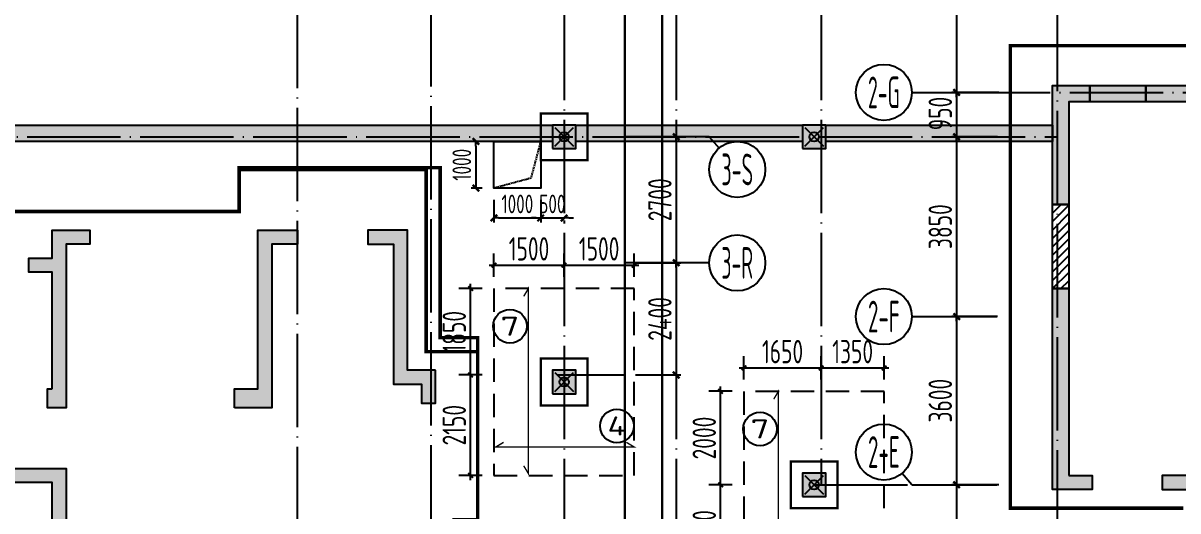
# Model space of a CAD drawing. Extents: x -57409 to 252654, y -8259 to 229119.
# Drawn here: x 74203 to 98913, y 203053 to 213496 of the extents above; entities that cross this region are included whole.
import ezdxf
from ezdxf.enums import TextEntityAlignment as Align

# ---------------------------------------------------------------- set-up
doc = ezdxf.new("R2010")
doc.units = 0
doc.header["$LTSCALE"] = 100
doc.header["$PDMODE"] = 35
doc.header["$PDSIZE"] = 200
for name, pattern in [('DASH', [0.35, 0.25, -0.1]), ('DASHED', [0.75, 0.5, -0.25]), ('DOTE', [2.42, 2, -0.2, 0.02, -0.2])]:
    doc.linetypes.add(name, pattern=pattern)
doc.layers.get('0').update_dxf_attribs({"linetype": 'CONTINUOUS'})
doc.layers.get('Defpoints').update_dxf_attribs({"linetype": 'CONTINUOUS'})
for name, color, linetype in [('B-TEXT', 3, 'CONTINUOUS'), ('codim', 7, 'CONTINUOUS'), ('COLU', 7, 'CONTINUOUS'), ('CT', 2, 'CONTINUOUS'), ('dim-wall', 7, 'CONTINUOUS'), ('dote', 253, 'DOTE'), ('h填实-主楼', 254, 'CONTINUOUS'), ('h填实-柱墙', 254, 'CONTINUOUS'), ('h斜线-墙', 7, 'CONTINUOUS'), ('JSK', 4, 'CONTINUOUS'), ('WALL', 3, 'CONTINUOUS'), ('wall-主楼', 2, 'CONTINUOUS'), ('wall-开洞', 5, 'CONTINUOUS'), ('Z-AXIS', 3, 'CONTINUOUS'), ('Z-TEXT', 2, 'CONTINUOUS'), ('z柱下板带1', 60, 'CONTINUOUS'), ('板底钢筋', 24, 'CONTINUOUS')]:
    doc.layers.add(name, color=color, linetype=linetype)
doc.layers.add('重心计算', color=7, linetype='CONTINUOUS', plot=False)
doc.styles.add('_TCH_AXIS', font='tssdeng.shx', dxfattribs={"width": 0.7, "bigfont": 'tssdchn.shx'})
doc.styles.add('COMPLEX', font='tssdeng.shx', dxfattribs={"width": 0.7, "bigfont": 'tssdchn.shx'})
doc.styles.add('Jgcad-DIM', font='tssdeng.shx', dxfattribs={"width": 0.7, "bigfont": 'tssdchn.shx'})
doc.styles.add('TSSD_Dimension', font='tssdeng.shx', dxfattribs={"width": 0.7})
doc.dimstyles.new('TSSD_100_100$0', dxfattribs={"dimtxt": 300, "dimasz": 100, "dimexe": 100, "dimexo": 250, "dimgap": 100, "dimtad": 1, "dimdec": 0, "dimzin": 0, "dimdsep": 46, "dimtxsty": 'TSSD_Dimension', "dimblk": '_tsdbk', "dimblk1": '_tsdbk', "dimblk2": '_tsdbk', "dimsah": 1, "dimcen": 0, "dimdle": 100, "dimclrt": 7, "dimadec": 0, "dimazin": 0, "dimtfac": 1, "dimtdec": 0, "dimtix": 1, "dimtmove": 2, "dimatfit": 3, "dimldrblk": '_tsdbk', "dimfxl": 1, "dimtolj": 1, "dimtzin": 0, "dimarcsym": 0})

# ---------------------------------------------------------------- blocks, each defined once
blk = doc.blocks.new('_AXISO')
blk.add_circle((0, 0), 0.5)
at = {"layer": 'B-TEXT', "style": 'COMPLEX', "width": 1.450893}
blk.add_attdef('A', text='', height=0.56, dxfattribs=at).set_placement((0.249375, -0.28), (0.749375, -0.28), align=Align.FIT)
blk = doc.blocks.new('_tsdbk')
blk.add_line((-1, 0), (0, 0))
at = {"const_width": 0.5}
blk.add_lwpolyline([(-0.7, -0.7), (0.7, 0.7)], dxfattribs=at)
blk = doc.blocks.new('*D297')
at = {"layer": 'Defpoints', "color": 0}
for p in [(87057, 211063), (87057, 208363), (88178, 208363)]:
    blk.add_point(p, dxfattribs=at)
at = {"layer": 'Z-AXIS', "color": 0, "lineweight": -2}
for p, q in [((87307, 211063), (88278, 211063)), ((88178, 210963), (88178, 208463)), ((87307, 208363), (88278, 208363))]:
    blk.add_line(p, q, dxfattribs=at)
at = {"layer": 'Z-AXIS', "color": 0, "lineweight": -2, "xscale": 100, "yscale": 100, "zscale": 100}
for p, rotation in [((88178, 211063), 90), ((88178, 208363), 270)]:
    blk.add_blockref('_tsdbk', p, dxfattribs=dict(at, rotation=rotation))
at = {"layer": 'Z-AXIS', "color": 7, "insert": (87828, 209713), "char_height": 500, "attachment_point": 5, "rotation": 90, "style": 'TSSD_Dimension'}
blk.add_mtext('\\A1;2700', dxfattribs=at)
blk = doc.blocks.new('*D298')
at = {"layer": 'Defpoints', "color": 0}
for p in [(87057, 208363), (87057, 205963), (88178, 205963)]:
    blk.add_point(p, dxfattribs=at)
at = {"layer": 'Z-AXIS', "color": 0, "lineweight": -2}
for p, q in [((87307, 208363), (88278, 208363)), ((88178, 208263), (88178, 206063)), ((87307, 205963), (88278, 205963))]:
    blk.add_line(p, q, dxfattribs=at)
at = {"layer": 'Z-AXIS', "color": 0, "lineweight": -2, "xscale": 100, "yscale": 100, "zscale": 100}
for p, rotation in [((88178, 208363), 90), ((88178, 205963), 270)]:
    blk.add_blockref('_tsdbk', p, dxfattribs=dict(at, rotation=rotation))
at = {"layer": 'Z-AXIS', "color": 7, "insert": (87828, 207163), "char_height": 500, "attachment_point": 5, "rotation": 90, "style": 'TSSD_Dimension'}
blk.add_mtext('\\A1;2400', dxfattribs=at)
blk = doc.blocks.new('*D302')
at = {"layer": 'Defpoints', "color": 0}
for p in [(95299, 211063), (94178, 207213), (95299, 207213)]:
    blk.add_point(p, dxfattribs=at)
at = {"layer": 'Z-AXIS', "color": 0, "lineweight": -2}
for p, q in [((95049, 211063), (94078, 211063)), ((94178, 210963), (94178, 207313)), ((95049, 207213), (94078, 207213))]:
    blk.add_line(p, q, dxfattribs=at)
at = {"layer": 'Z-AXIS', "color": 0, "lineweight": -2, "xscale": 100, "yscale": 100, "zscale": 100}
for p, rotation in [((94178, 211063), 90), ((94178, 207213), 270)]:
    blk.add_blockref('_tsdbk', p, dxfattribs=dict(at, rotation=rotation))
at = {"layer": 'Z-AXIS', "color": 7, "insert": (93828, 209138), "char_height": 500, "attachment_point": 5, "rotation": 90, "style": 'TSSD_Dimension'}
blk.add_mtext('\\A1;3850', dxfattribs=at)
blk = doc.blocks.new('*D303')
at = {"layer": 'Defpoints', "color": 0}
for p in [(95299, 207213), (94178, 203613), (95328, 203613)]:
    blk.add_point(p, dxfattribs=at)
at = {"layer": 'Z-AXIS', "color": 0, "lineweight": -2}
for p, q in [((95049, 207213), (94078, 207213)), ((94178, 207113), (94178, 203713)), ((95078, 203613), (94078, 203613))]:
    blk.add_line(p, q, dxfattribs=at)
at = {"layer": 'Z-AXIS', "color": 0, "lineweight": -2, "xscale": 100, "yscale": 100, "zscale": 100}
for p, rotation in [((94178, 207213), 90), ((94178, 203613), 270)]:
    blk.add_blockref('_tsdbk', p, dxfattribs=dict(at, rotation=rotation))
at = {"layer": 'Z-AXIS', "color": 7, "insert": (93828, 205413), "char_height": 500, "attachment_point": 5, "rotation": 90, "style": 'TSSD_Dimension'}
blk.add_mtext('\\A1;3600', dxfattribs=at)
blk = doc.blocks.new('*D304')
at = {"layer": 'Defpoints', "color": 0}
for p in [(95328, 212013), (94178, 211063), (95299, 211063)]:
    blk.add_point(p, dxfattribs=at)
at = {"layer": 'Z-AXIS', "color": 0, "lineweight": -2}
for p, q in [((95078, 212013), (94078, 212013)), ((94178, 211913), (94178, 211163)), ((95049, 211063), (94078, 211063))]:
    blk.add_line(p, q, dxfattribs=at)
at = {"layer": 'Z-AXIS', "color": 0, "lineweight": -2, "xscale": 100, "yscale": 100, "zscale": 100}
for p, rotation in [((94178, 212013), 90), ((94178, 211063), 270)]:
    blk.add_blockref('_tsdbk', p, dxfattribs=dict(at, rotation=rotation))
at = {"layer": 'Z-AXIS', "color": 7, "insert": (93828, 211560), "char_height": 500, "attachment_point": 5, "rotation": 90, "style": 'TSSD_Dimension'}
blk.add_mtext('\\A1;950', dxfattribs=at)
blk = doc.blocks.new('_ArchTick')
at = {"color": 0, "linetype": 'ByBlock', "const_width": 0.4}
blk.add_lwpolyline([(-0.5, -0.5), (0.5, 0.5)], dxfattribs=at)
blk = doc.blocks.new('*D2512')
at = {"layer": 'codim', "color": 7, "lineweight": -2}
for p, q in [((89378, 203613), (88878, 203613)), ((89378, 201613), (88878, 201613))]:
    blk.add_line(p, q, dxfattribs=at)
at = {"layer": 'codim', "color": 0, "lineweight": -2}
blk.add_line((89128, 201513), (89128, 203713), dxfattribs=at)
at = {"layer": 'Defpoints', "color": 0}
for p in [(89128, 203613), (89628, 203613), (89628, 201613)]:
    blk.add_point(p, dxfattribs=at)
at = {"layer": 'codim', "color": 0, "lineweight": -2, "xscale": 100, "yscale": 100, "zscale": 100}
for p, rotation in [((89128, 203613), 90), ((89128, 201613), 270)]:
    blk.add_blockref('_ArchTick', p, dxfattribs=dict(at, rotation=rotation))
at = {"layer": 'codim', "color": 1, "insert": (88778, 202613), "char_height": 500, "attachment_point": 5, "rotation": 90, "style": 'Jgcad-DIM'}
blk.add_mtext('\\A1;2000', dxfattribs=at)
blk = doc.blocks.new('*D2513')
at = {"layer": 'codim', "color": 7, "lineweight": -2}
for p, q in [((89378, 205613), (88878, 205613)), ((89378, 203613), (88878, 203613))]:
    blk.add_line(p, q, dxfattribs=at)
at = {"layer": 'codim', "color": 0, "lineweight": -2}
blk.add_line((89128, 203513), (89128, 205713), dxfattribs=at)
at = {"layer": 'Defpoints', "color": 0}
for p in [(89128, 205613), (89628, 205613), (89628, 203613)]:
    blk.add_point(p, dxfattribs=at)
at = {"layer": 'codim', "color": 0, "lineweight": -2, "xscale": 100, "yscale": 100, "zscale": 100}
for p, rotation in [((89128, 205613), 90), ((89128, 203613), 270)]:
    blk.add_blockref('_ArchTick', p, dxfattribs=dict(at, rotation=rotation))
at = {"layer": 'codim', "color": 1, "insert": (88778, 204613), "char_height": 500, "attachment_point": 5, "rotation": 90, "style": 'Jgcad-DIM'}
blk.add_mtext('\\A1;2000', dxfattribs=at)
blk = doc.blocks.new('*D2514')
at = {"layer": 'codim', "color": 7, "lineweight": -2}
for p, q in [((89628, 205863), (89628, 206363)), ((91278, 205863), (91278, 206363))]:
    blk.add_line(p, q, dxfattribs=at)
at = {"layer": 'codim', "color": 0, "lineweight": -2}
blk.add_line((89528, 206113), (91378, 206113), dxfattribs=at)
at = {"layer": 'Defpoints', "color": 0}
for p in [(91278, 206113), (89628, 205613), (91278, 205613)]:
    blk.add_point(p, dxfattribs=at)
at = {"layer": 'codim', "color": 0, "lineweight": -2, "xscale": 100, "yscale": 100, "zscale": 100, "rotation": 180}
blk.add_blockref('_ArchTick', (89628, 206113), dxfattribs=at)
at = {"layer": 'codim', "color": 0, "lineweight": -2, "xscale": 100, "yscale": 100, "zscale": 100}
blk.add_blockref('_ArchTick', (91278, 206113), dxfattribs=at)
at = {"layer": 'codim', "color": 1, "insert": (90453, 206463), "char_height": 500, "attachment_point": 5, "style": 'Jgcad-DIM'}
blk.add_mtext('\\A1;1650', dxfattribs=at)
blk = doc.blocks.new('*D2515')
at = {"layer": 'codim', "color": 7, "lineweight": -2}
for p, q in [((91278, 205863), (91278, 206363)), ((92628, 205863), (92628, 206363))]:
    blk.add_line(p, q, dxfattribs=at)
at = {"layer": 'codim', "color": 0, "lineweight": -2}
blk.add_line((91178, 206113), (92728, 206113), dxfattribs=at)
at = {"layer": 'Defpoints', "color": 0}
for p in [(92628, 206113), (91278, 205613), (92628, 205613)]:
    blk.add_point(p, dxfattribs=at)
at = {"layer": 'codim', "color": 0, "lineweight": -2, "xscale": 100, "yscale": 100, "zscale": 100, "rotation": 180}
blk.add_blockref('_ArchTick', (91278, 206113), dxfattribs=at)
at = {"layer": 'codim', "color": 0, "lineweight": -2, "xscale": 100, "yscale": 100, "zscale": 100}
blk.add_blockref('_ArchTick', (92628, 206113), dxfattribs=at)
at = {"layer": 'codim', "color": 1, "insert": (91953, 206463), "char_height": 500, "attachment_point": 5, "style": 'Jgcad-DIM'}
blk.add_mtext('\\A1;1350', dxfattribs=at)
blk = doc.blocks.new('*D2516')
at = {"layer": 'codim', "color": 7, "lineweight": -2}
for p, q in [((84028, 205963), (83528, 205963)), ((84028, 203813), (83528, 203813))]:
    blk.add_line(p, q, dxfattribs=at)
at = {"layer": 'codim', "color": 0, "lineweight": -2}
blk.add_line((83778, 203713), (83778, 206063), dxfattribs=at)
at = {"layer": 'Defpoints', "color": 0}
for p in [(83778, 205963), (84278, 205963), (84278, 203813)]:
    blk.add_point(p, dxfattribs=at)
at = {"layer": 'codim', "color": 0, "lineweight": -2, "xscale": 100, "yscale": 100, "zscale": 100}
for p, rotation in [((83778, 205963), 90), ((83778, 203813), 270)]:
    blk.add_blockref('_ArchTick', p, dxfattribs=dict(at, rotation=rotation))
at = {"layer": 'codim', "color": 1, "insert": (83428, 204888), "char_height": 500, "attachment_point": 5, "rotation": 90, "style": 'Jgcad-DIM'}
blk.add_mtext('\\A1;2150', dxfattribs=at)
blk = doc.blocks.new('*D2517')
at = {"layer": 'codim', "color": 7, "lineweight": -2}
for p, q in [((84028, 207813), (83528, 207813)), ((84028, 205963), (83528, 205963))]:
    blk.add_line(p, q, dxfattribs=at)
at = {"layer": 'codim', "color": 0, "lineweight": -2}
blk.add_line((83778, 205863), (83778, 207913), dxfattribs=at)
at = {"layer": 'Defpoints', "color": 0}
for p in [(83778, 207813), (84278, 207813), (84278, 205963)]:
    blk.add_point(p, dxfattribs=at)
at = {"layer": 'codim', "color": 0, "lineweight": -2, "xscale": 100, "yscale": 100, "zscale": 100}
for p, rotation in [((83778, 207813), 90), ((83778, 205963), 270)]:
    blk.add_blockref('_ArchTick', p, dxfattribs=dict(at, rotation=rotation))
at = {"layer": 'codim', "color": 1, "insert": (83428, 206888), "char_height": 500, "attachment_point": 5, "rotation": 90, "style": 'Jgcad-DIM'}
blk.add_mtext('\\A1;1850', dxfattribs=at)
blk = doc.blocks.new('*D2518')
at = {"layer": 'codim', "color": 7, "lineweight": -2}
for p, q in [((84278, 208063), (84278, 208563)), ((85778, 208063), (85778, 208563))]:
    blk.add_line(p, q, dxfattribs=at)
at = {"layer": 'codim', "color": 0, "lineweight": -2}
blk.add_line((84178, 208313), (85878, 208313), dxfattribs=at)
at = {"layer": 'Defpoints', "color": 0}
for p in [(85778, 208313), (84278, 207813), (85778, 207813)]:
    blk.add_point(p, dxfattribs=at)
at = {"layer": 'codim', "color": 0, "lineweight": -2, "xscale": 100, "yscale": 100, "zscale": 100, "rotation": 180}
blk.add_blockref('_ArchTick', (84278, 208313), dxfattribs=at)
at = {"layer": 'codim', "color": 0, "lineweight": -2, "xscale": 100, "yscale": 100, "zscale": 100}
blk.add_blockref('_ArchTick', (85778, 208313), dxfattribs=at)
at = {"layer": 'codim', "color": 1, "insert": (85028, 208663), "char_height": 500, "attachment_point": 5, "style": 'Jgcad-DIM'}
blk.add_mtext('\\A1;1500', dxfattribs=at)
blk = doc.blocks.new('*D2519')
at = {"layer": 'codim', "color": 7, "lineweight": -2}
for p, q in [((85778, 208063), (85778, 208563)), ((87278, 208063), (87278, 208563))]:
    blk.add_line(p, q, dxfattribs=at)
at = {"layer": 'codim', "color": 0, "lineweight": -2}
blk.add_line((85678, 208313), (87378, 208313), dxfattribs=at)
at = {"layer": 'Defpoints', "color": 0}
for p in [(87278, 208313), (85778, 207813), (87278, 207813)]:
    blk.add_point(p, dxfattribs=at)
at = {"layer": 'codim', "color": 0, "lineweight": -2, "xscale": 100, "yscale": 100, "zscale": 100, "rotation": 180}
blk.add_blockref('_ArchTick', (85778, 208313), dxfattribs=at)
at = {"layer": 'codim', "color": 0, "lineweight": -2, "xscale": 100, "yscale": 100, "zscale": 100}
blk.add_blockref('_ArchTick', (87278, 208313), dxfattribs=at)
at = {"layer": 'codim', "color": 1, "insert": (86528, 208663), "char_height": 500, "attachment_point": 5, "style": 'Jgcad-DIM'}
blk.add_mtext('\\A1;1500', dxfattribs=at)
blk = doc.blocks.new('*D2721')
at = {"layer": 'Defpoints', "color": 0}
for p in [(84278, 210963), (83890, 209963), (84278, 209963)]:
    blk.add_point(p, dxfattribs=at)
at = {"layer": 'dim-wall', "color": 0, "lineweight": -2}
for p, q in [((84028, 210963), (83790, 210963)), ((83890, 210863), (83890, 210063)), ((84028, 209963), (83790, 209963))]:
    blk.add_line(p, q, dxfattribs=at)
at = {"layer": 'dim-wall', "color": 0, "lineweight": -2, "xscale": 100, "yscale": 100, "zscale": 100}
for p, rotation in [((83890, 210963), 90), ((83890, 209963), 270)]:
    blk.add_blockref('_tsdbk', p, dxfattribs=dict(at, rotation=rotation))
at = {"layer": 'dim-wall', "color": 7, "insert": (83590, 210463), "char_height": 400, "attachment_point": 5, "rotation": 90, "style": 'TSSD_Dimension'}
blk.add_mtext('\\A1;1000', dxfattribs=at)
blk = doc.blocks.new('*D2722')
at = {"layer": 'Defpoints', "color": 0}
for p in [(84278, 209963), (85278, 209963), (85278, 209324)]:
    blk.add_point(p, dxfattribs=at)
at = {"layer": 'dim-wall', "color": 0, "lineweight": -2}
for p, q in [((84278, 209713), (84278, 209224)), ((85278, 209713), (85278, 209224)), ((84378, 209324), (85178, 209324))]:
    blk.add_line(p, q, dxfattribs=at)
at = {"layer": 'dim-wall', "color": 0, "lineweight": -2, "xscale": 100, "yscale": 100, "zscale": 100, "rotation": 180}
blk.add_blockref('_tsdbk', (84278, 209324), dxfattribs=at)
at = {"layer": 'dim-wall', "color": 0, "lineweight": -2, "xscale": 100, "yscale": 100, "zscale": 100}
blk.add_blockref('_tsdbk', (85278, 209324), dxfattribs=at)
at = {"layer": 'dim-wall', "color": 7, "insert": (84778, 209624), "char_height": 400, "attachment_point": 5, "style": 'TSSD_Dimension'}
blk.add_mtext('\\A1;1000', dxfattribs=at)
blk = doc.blocks.new('*D2723')
at = {"layer": 'Defpoints', "color": 0}
for p in [(85278, 209963), (85778, 209517), (85778, 209324)]:
    blk.add_point(p, dxfattribs=at)
at = {"layer": 'dim-wall', "color": 0, "lineweight": -2}
for p, q in [((85278, 209713), (85278, 209224)), ((85178, 209324), (85078, 209324)), ((85278, 209324), (85778, 209324)), ((85878, 209324), (85978, 209324)), ((85778, 209267), (85778, 209224))]:
    blk.add_line(p, q, dxfattribs=at)
at = {"layer": 'dim-wall', "color": 0, "lineweight": -2, "xscale": 100, "yscale": 100, "zscale": 100}
blk.add_blockref('_tsdbk', (85278, 209324), dxfattribs=at)
at = {"layer": 'dim-wall', "color": 0, "lineweight": -2, "xscale": 100, "yscale": 100, "zscale": 100, "rotation": 180}
blk.add_blockref('_tsdbk', (85778, 209324), dxfattribs=at)
at = {"layer": 'dim-wall', "color": 7, "insert": (85528, 209624), "char_height": 400, "attachment_point": 5, "style": 'TSSD_Dimension'}
blk.add_mtext('\\A1;500', dxfattribs=at)
blk = doc.blocks.new('后浇带现场')
at = {"color": 6, "lineweight": 30}
for points in [[(714656, 762040), (714656, 738930), (710056, 738930), (710056, 730049), (775507, 730049), (775507, 772730)], [(715456, 762040), (715456, 738130), (710856, 738130), (710856, 730849), (774707, 730849), (774707, 772730)]]:
    blk.add_lwpolyline(points, dxfattribs=at)

msp = doc.modelspace()

# ---------------------------------------------------------------- hatches: boundary and pattern name
at = {"layer": 'h填实-主楼'}
for points in [[(96227.6, 209612.7), (96227.6, 212162.7), (97027.6, 212162.7), (97027.6, 211812.7), (96577.6, 211812.7), (96577.6, 209612.7)], [(98227.6, 212162.7), (99827.6, 212162.7), (99827.6, 211812.7), (98227.6, 211812.7)], [(74827.6, 205662.7), (74827.6, 208162.7), (74327.6, 208162.7), (74327.6, 208462.7), (74827.6, 208462.7), (74827.6, 209062.7), (75627.6, 209062.7), (75627.6, 208762.7), (75127.6, 208762.7), (75127.6, 205262.7), (74727.6, 205262.7), (74727.6, 205662.7)], [(78727.6, 205262.7), (78727.6, 205662.7), (79227.6, 205662.7), (79227.6, 209062.7), (80077.6, 209062.7), (80077.6, 208762.7), (79527.6, 208762.7), (79527.6, 205262.7)], [(83027.6, 206062.7), (82427.6, 206062.7), (82427.6, 209062.7), (81577.6, 209062.7), (81577.6, 208762.7), (82127.6, 208762.7), (82127.6, 205762.7), (82727.6, 205762.7), (82727.6, 205362.7), (83027.6, 205362.7)], [(96577.6, 203812.7), (97077.6, 203812.7), (97077.6, 203512.7), (96227.6, 203512.7), (96227.6, 207812.7), (96577.6, 207812.7)], [(99427.6, 203512.7), (99427.6, 207012.7), (102027.6, 207012.7), (102027.6, 207312.7), (99127.6, 207312.7), (99127.6, 203812.7), (98577.6, 203812.7), (98577.6, 203512.7)], [(73427.6, 203962.7), (75127.6, 203962.7), (75127.6, 200462.7), (76227.6, 200462.7), (76227.6, 200162.7), (74827.6, 200162.7), (74827.6, 203662.7), (73427.6, 203662.7)]]:
    msp.add_hatch(color=256, dxfattribs=at).paths.add_polyline_path(points)
at = {"layer": 'h填实-柱墙'}
for points in [[(97027.6, 212162.7), (98227.6, 212162.7), (98227.6, 211812.7), (97027.6, 211812.7)], [(69327.6, 211312.7), (85527.6, 211312.7), (85527.6, 210962.7), (69327.6, 210962.7)], [(85527.6, 210812.7), (86027.6, 210812.7), (86027.6, 211312.7), (85527.6, 211312.7)], [(86027.6, 211312.7), (90877.6, 211312.7), (90877.6, 210962.7), (86027.6, 210962.7)], [(90877.6, 210812.7), (91377.6, 210812.7), (91377.6, 211312.7), (90877.6, 211312.7)], [(91377.6, 211312.7), (96227.6, 211312.7), (96227.6, 210962.7), (91377.6, 210962.7)], [(85527.6, 205562.7), (86027.6, 205562.7), (86027.6, 206062.7), (85527.6, 206062.7)], [(90877.6, 203362.7), (91377.6, 203362.7), (91377.6, 203862.7), (90877.6, 203862.7)]]:
    msp.add_hatch(color=256, dxfattribs=at).paths.add_polyline_path(points)
at = {"layer": 'h斜线-墙'}
h = msp.add_hatch(dxfattribs=at)
h.set_pattern_fill('ANSI31', color=256, scale=40, style=0)
h.set_pattern_definition([(45, (9856.54, 8286.87), (-89.80256, 89.80256), [])])
h.paths.add_polyline_path([(96227.6, 209612.7), (96577.6, 209612.7), (96577.6, 207812.7), (96227.6, 207812.7)])

# ---------------------------------------------------------------- linework, layer by layer
at = {"layer": 'COLU'}
for points in [[(85527.6, 210812.7), (86027.6, 210812.7), (86027.6, 211312.7), (85527.6, 211312.7)], [(90877.6, 210812.7), (91377.6, 210812.7), (91377.6, 211312.7), (90877.6, 211312.7)], [(85527.6, 205562.7), (86027.6, 205562.7), (86027.6, 206062.7), (85527.6, 206062.7)], [(90877.6, 203362.7), (91377.6, 203362.7), (91377.6, 203862.7), (90877.6, 203862.7)]]:
    msp.add_lwpolyline(points, close=True, dxfattribs=at)
at = {"layer": 'CT', "const_width": 75}
for points in [[(99027.6, 203111.4), (95327.6, 203111.4), (95327.6, 213011.4), (110527.6, 213011.4)], [(69327.8, 193313.6), (74727.5, 193314.4), (74727.5, 199263.2), (77627.7, 199263.2), (77627.7, 197663.2), (83427.7, 197663.2), (83427.7, 201563.1), (83927.7, 201563.2), (83927.7, 206763.2), (83127.7, 206763.2), (83127.7, 210402.5), (78827.7, 210402.5), (78827.7, 209463.2), (73727.7, 209463.2)]]:
    msp.add_lwpolyline(points, dxfattribs=at)
at = {"layer": 'CT', "color": 1, "const_width": 75}
for points in [[(110527.6, 213011.4), (95327.6, 213011.4), (95327.6, 203111.4), (99027.6, 203111.4)], [(69627.8, 193313.6), (74727.5, 193314.4), (74727.5, 199313.2), (77627.7, 199313.2), (77627.7, 197763.2), (83427.7, 197763.2), (83427.7, 202863.1), (83927.7, 202863.2), (83927.7, 206463.2), (82827.7, 206463.2), (82827.7, 210363.2), (78827.7, 210363.2), (78827.7, 209463.2), (73727.7, 209463.2)]]:
    msp.add_lwpolyline(points, dxfattribs=at)
at = {"layer": 'CT', "const_width": 50}
for points in [[(85277.6, 210562.7), (86277.6, 210562.7), (86277.6, 211562.7), (85277.6, 211562.7)], [(85277.6, 205312.7), (86277.6, 205312.7), (86277.6, 206312.7), (85277.6, 206312.7)], [(90627.6, 203112.7), (91627.6, 203112.7), (91627.6, 204112.7), (90627.6, 204112.7)]]:
    msp.add_lwpolyline(points, close=True, dxfattribs=at)
at = {"layer": 'dote', "ltscale": 10}
for p, q in [((80077.6, 158862.7), (80077.6, 218687.9)), ((85777.6, 218687.9), (85777.6, 192612.7)), ((88177.6, 218687.9), (88177.7, 75280)), ((91277.6, 218687.9), (91277.6, 203612.7)), ((94177.6, 218687.9), (94177.7, 75280)), ((82927.6, 214139.7), (82927.6, 191803)), ((96327.6, 214035.5), (96327.6, 196954.1)), ((94177.6, 212012.7), (150121.4, 212012.7)), ((42826.6, 211062.7), (96327.6, 211062.7)), ((85627.6, 205962.7), (87056.6, 205962.7)), ((91127.6, 203612.7), (95036, 203612.7))]:
    msp.add_line(p, q, dxfattribs=at)
at = {"layer": 'JSK'}
msp.add_lwpolyline([(84277.6, 210962.7), (85277.6, 210962.7), (85277.6, 209962.7), (84277.6, 209962.7)], close=True, dxfattribs=at)
at = {"layer": 'JSK', "linetype": 'DASH'}
msp.add_lwpolyline([(85277.6, 210962.7), (85067.3, 210175.8), (84277.6, 209962.7)], dxfattribs=at)
at = {"layer": 'WALL'}
for points in [[(97027.6, 212162.7), (98227.6, 212162.7), (98227.6, 211812.7), (97027.6, 211812.7)], [(69327.6, 211312.7), (85527.6, 211312.7), (85527.6, 210962.7), (69327.6, 210962.7)], [(86027.6, 211312.7), (90877.6, 211312.7), (90877.6, 210962.7), (86027.6, 210962.7)], [(91377.6, 211312.7), (96227.6, 211312.7), (96227.6, 210962.7), (91377.6, 210962.7)]]:
    msp.add_lwpolyline(points, close=True, dxfattribs=at)
at = {"layer": 'wall-主楼'}
for points in [[(96227.6, 209612.7), (96227.6, 212162.7), (97027.6, 212162.7), (97027.6, 211812.7), (96577.6, 211812.7), (96577.6, 209612.7)], [(98227.6, 212162.7), (99827.6, 212162.7), (99827.6, 211812.7), (98227.6, 211812.7)], [(74827.6, 205662.7), (74827.6, 208162.7), (74327.6, 208162.7), (74327.6, 208462.7), (74827.6, 208462.7), (74827.6, 209062.7), (75627.6, 209062.7), (75627.6, 208762.7), (75127.6, 208762.7), (75127.6, 205262.7), (74727.6, 205262.7), (74727.6, 205662.7)], [(78727.6, 205262.7), (78727.6, 205662.7), (79227.6, 205662.7), (79227.6, 209062.7), (80077.6, 209062.7), (80077.6, 208762.7), (79527.6, 208762.7), (79527.6, 205262.7)], [(83027.6, 206062.7), (82427.6, 206062.7), (82427.6, 209062.7), (81577.6, 209062.7), (81577.6, 208762.7), (82127.6, 208762.7), (82127.6, 205762.7), (82727.6, 205762.7), (82727.6, 205362.7), (83027.6, 205362.7)], [(96577.6, 203812.7), (97077.6, 203812.7), (97077.6, 203512.7), (96227.6, 203512.7), (96227.6, 207812.7), (96577.6, 207812.7)], [(99427.6, 203512.7), (99427.6, 207012.7), (102027.6, 207012.7), (102027.6, 207312.7), (99127.6, 207312.7), (99127.6, 203812.7), (98577.6, 203812.7), (98577.6, 203512.7)], [(73427.6, 203962.7), (75127.6, 203962.7), (75127.6, 200462.7), (76227.6, 200462.7), (76227.6, 200162.7), (74827.6, 200162.7), (74827.6, 203662.7), (73427.6, 203662.7)]]:
    msp.add_lwpolyline(points, close=True, dxfattribs=at)
at = {"layer": 'wall-开洞'}
msp.add_lwpolyline([(96227.6, 209612.7), (96577.6, 209612.7), (96577.6, 207812.7), (96227.6, 207812.7)], close=True, dxfattribs=at)
at = {"layer": 'Z-AXIS'}
for p, q in [((93220.4, 212012.7), (95036, 212012.7)), ((88884, 211062.7), (87056.6, 211062.7)), ((88884, 211062.7), (89093.5, 210818.3)), ((88884, 208362.7), (87056.6, 208362.7)), ((93220.4, 207212.7), (95036, 207212.7)), ((93220.4, 203612.7), (93010.9, 203857.2)), ((93220.4, 203612.7), (95036, 203612.7))]:
    msp.add_line(p, q, dxfattribs=at)
at = {"layer": 'z柱下板带1', "linetype": 'DASHED', "ltscale": 10}
for points in [[(87277.6, 203812.7), (87277.6, 207812.7), (84277.6, 207812.7), (84277.6, 203812.7)], [(92627.6, 201612.7), (92627.6, 205612.7), (89627.6, 205612.7), (89627.6, 201612.7)]]:
    msp.add_lwpolyline(points, close=True, dxfattribs=at)
at = {"layer": '板底钢筋', "const_width": 30}
for points in [[(84914.7, 204017.9), (85014.7, 203851.2), (85014.7, 207812.7), (84914.7, 207646)], [(90264.7, 201817.9), (90364.7, 201651.2), (90364.7, 205612.7), (90264.7, 205446.1)], [(84483.8, 204521.4), (84317.1, 204421.4), (87277.6, 204421.4), (87111, 204521.4)]]:
    msp.add_lwpolyline(points, dxfattribs=at)
at = {"layer": '重心计算', "color": 5}
for p in [(85777.6, 211062.7), (85777.6, 211062.7), (91127.6, 211062.7), (91127.6, 211062.7), (85777.6, 205812.7), (85777.6, 205812.7), (91127.6, 203612.7), (91127.6, 203612.7)]:
    msp.add_point(p, dxfattribs=at)

# ---------------------------------------------------------------- block references
at = {"color": 3, "lineweight": 30}
msp.add_blockref('后浇带现场', (-627579.1, -547267.4), dxfattribs=at)
at = {"layer": 'Z-AXIS'}
ref = msp.add_blockref('_AXISO', (92620.4, 212012.7), dxfattribs=dict(at, xscale=1199.999999999998, yscale=1200, zscale=1200, rotation=359.9996457873846))
ref.add_attrib('A', '2-G', dxfattribs={"color": 7, "height": 678.82, "rotation": 359.99965, "style": '_TCH_AXIS', "width": 0.42623}).set_placement((92281, 211673.3), (92959.8, 211673.3), align=Align.FIT)
ref = msp.add_blockref('_AXISO', (89484, 210362.7), dxfattribs=dict(at, xscale=1199.999999999998, yscale=1200, zscale=1200, rotation=359.9996457873846))
ref.add_attrib('A', '3-S', dxfattribs={"color": 7, "height": 678.82, "rotation": 359.99965, "style": '_TCH_AXIS', "width": 0.433333}).set_placement((89144.6, 210023.3), (89823.4, 210023.3), align=Align.FIT)
ref = msp.add_blockref('_AXISO', (89484, 208362.7), dxfattribs=dict(at, xscale=1199.999999999998, yscale=1200, zscale=1200, rotation=359.9996457873846))
ref.add_attrib('A', '3-R', dxfattribs={"color": 7, "height": 678.82, "rotation": 359.99965, "style": '_TCH_AXIS', "width": 0.433333}).set_placement((89144.6, 208023.3), (89823.4, 208023.3), align=Align.FIT)
ref = msp.add_blockref('_AXISO', (92620.4, 207212.7), dxfattribs=dict(at, xscale=1199.999999999998, yscale=1200, zscale=1200, rotation=359.9996457873846))
ref.add_attrib('A', '2-F', dxfattribs={"color": 7, "height": 678.82, "rotation": 359.99965, "style": '_TCH_AXIS', "width": 0.440678}).set_placement((92281, 206873.3), (92959.8, 206873.3), align=Align.FIT)
ref = msp.add_blockref('_AXISO', (92620.4, 204312.7), dxfattribs=dict(at, xscale=1199.999999999998, yscale=1200, zscale=1200, rotation=359.9996457873846))
ref.add_attrib('A', '2-E', dxfattribs={"color": 7, "height": 678.82, "rotation": 359.99965, "style": '_TCH_AXIS', "width": 0.440678}).set_placement((92281, 203973.3), (92959.8, 203973.3), align=Align.FIT)
at = {"layer": 'Z-TEXT'}
ref = msp.add_blockref('_AXISO', (84620.9, 207007), dxfattribs=dict(at, xscale=720.0000000000074, yscale=720, zscale=720, rotation=359.9996457873608))
ref.add_attrib('A', '7', dxfattribs={"layer": 'Z-AXIS', "color": 7, "height": 407.3, "rotation": 359.99965, "style": '_TCH_AXIS', "width": 1.857143}).set_placement((84417.3, 206803.3), (84824.6, 206803.3), align=Align.FIT)
ref = msp.add_blockref('_AXISO', (86908.2, 204871.4), dxfattribs=dict(at, xscale=720.0000000000074, yscale=720, zscale=720, rotation=359.9996457873608))
ref.add_attrib('A', '4', dxfattribs={"layer": 'Z-AXIS', "color": 7, "height": 407.3, "rotation": 359.99965, "style": '_TCH_AXIS', "width": 1.733333}).set_placement((86704.6, 204667.8), (87111.9, 204667.8), align=Align.FIT)
ref = msp.add_blockref('_AXISO', (89970.9, 204807), dxfattribs=dict(at, xscale=720.0000000000074, yscale=720, zscale=720, rotation=359.9996457873608))
ref.add_attrib('A', '7', dxfattribs={"layer": 'Z-AXIS', "color": 7, "height": 407.3, "rotation": 359.99965, "style": '_TCH_AXIS', "width": 1.857143}).set_placement((89767.3, 204603.3), (90174.6, 204603.3), align=Align.FIT)

# ---------------------------------------------------------------- dimensions: what is measured, and where the dimension line sits
at = {"layer": 'codim'}
for base, p1, p2, picture, middle in [((85777.6, 208312.7), (84277.6, 207812.7), (85777.6, 207812.7), '*D2518', (85027.6, 208662.7)), ((87277.6, 208312.7), (85777.6, 207812.7), (87277.6, 207812.7), '*D2519', (86527.6, 208662.7)), ((91277.6, 206112.7), (89627.6, 205612.7), (91277.6, 205612.7), '*D2514', (90452.6, 206462.7)), ((92627.6, 206112.7), (91277.6, 205612.7), (92627.6, 205612.7), '*D2515', (91952.6, 206462.7))]:
    dim = msp.add_linear_dim(base=base, p1=p1, p2=p2, dimstyle='TSSD_100_100$0', override={"dimtxt": 500, "dimexe": 250, "dimtxsty": 'Jgcad-DIM', "dimblk": 'ArchTick', "dimblk1": 'ArchTick', "dimblk2": 'ArchTick', "dimclre": 7, "dimclrt": 1, "dimadec": 3}, dxfattribs=at)
    dim.commit()
    dim.dimension.update_dxf_attribs({"geometry": picture, "text_midpoint": middle})
for base, p1, p2, picture, middle in [((83777.6, 207812.7), (84277.6, 205962.7), (84277.6, 207812.7), '*D2517', (83427.6, 206887.7)), ((83777.6, 205962.7), (84277.6, 203812.7), (84277.6, 205962.7), '*D2516', (83427.6, 204887.7)), ((89127.6, 205612.7), (89627.6, 203612.7), (89627.6, 205612.7), '*D2513', (88777.6, 204612.7)), ((89127.6, 203612.7), (89627.6, 201612.7), (89627.6, 203612.7), '*D2512', (88777.6, 202612.7))]:
    dim = msp.add_linear_dim(base=base, p1=p1, p2=p2, angle=90, dimstyle='TSSD_100_100$0', override={"dimtxt": 500, "dimexe": 250, "dimtxsty": 'Jgcad-DIM', "dimblk": 'ArchTick', "dimblk1": 'ArchTick', "dimblk2": 'ArchTick', "dimclre": 7, "dimclrt": 1, "dimadec": 3}, dxfattribs=at)
    dim.commit()
    dim.dimension.update_dxf_attribs({"geometry": picture, "text_midpoint": middle})
at = {"layer": 'dim-wall'}
for base, p1, p2, angle, picture, middle in [((83889.7, 209962.7), (84277.6, 210962.7), (84277.6, 209962.7), 90, '*D2721', (83589.7, 210462.7)), ((85277.6, 209323.8), (84277.6, 209962.7), (85277.6, 209962.7), 180, '*D2722', (84777.6, 209623.8)), ((85777.6, 209323.8), (85277.6, 209962.7), (85777.6, 209517.5), 180, '*D2723', (85527.6, 209623.8))]:
    dim = msp.add_linear_dim(base=base, p1=p1, p2=p2, angle=angle, dimstyle='TSSD_100_100$0', override={"dimtxt": 400}, dxfattribs=at)
    dim.commit()
    dim.dimension.update_dxf_attribs({"geometry": picture, "text_midpoint": middle})
at = {"layer": 'Z-AXIS'}
dim = msp.add_linear_dim(base=(94177.6, 211062.7), p1=(95327.6, 212012.7), p2=(95298.7, 211062.7), angle=90, dimstyle='TSSD_100_100$0', override={"dimtxt": 500}, dxfattribs=at)
dim.commit()
dim.dimension.update_dxf_attribs({"geometry": '*D304', "text_midpoint": (93827.6, 211560.1), "dimtype": 160})
for base, p1, p2, picture, middle in [((88177.6, 208362.7), (87056.6, 211062.7), (87056.6, 208362.7), '*D297', (87827.6, 209712.7)), ((94177.6, 207212.7), (95298.7, 211062.7), (95298.7, 207212.7), '*D302', (93827.6, 209137.7)), ((88177.6, 205962.7), (87056.6, 208362.7), (87056.6, 205962.7), '*D298', (87827.6, 207162.7)), ((94177.6, 203612.7), (95298.7, 207212.7), (95327.6, 203612.7), '*D303', (93827.6, 205412.7))]:
    dim = msp.add_linear_dim(base=base, p1=p1, p2=p2, angle=90, dimstyle='TSSD_100_100$0', override={"dimtxt": 500}, dxfattribs=at)
    dim.commit()
    dim.dimension.update_dxf_attribs({"geometry": picture, "text_midpoint": middle})

doc.saveas('drawing.dxf')
